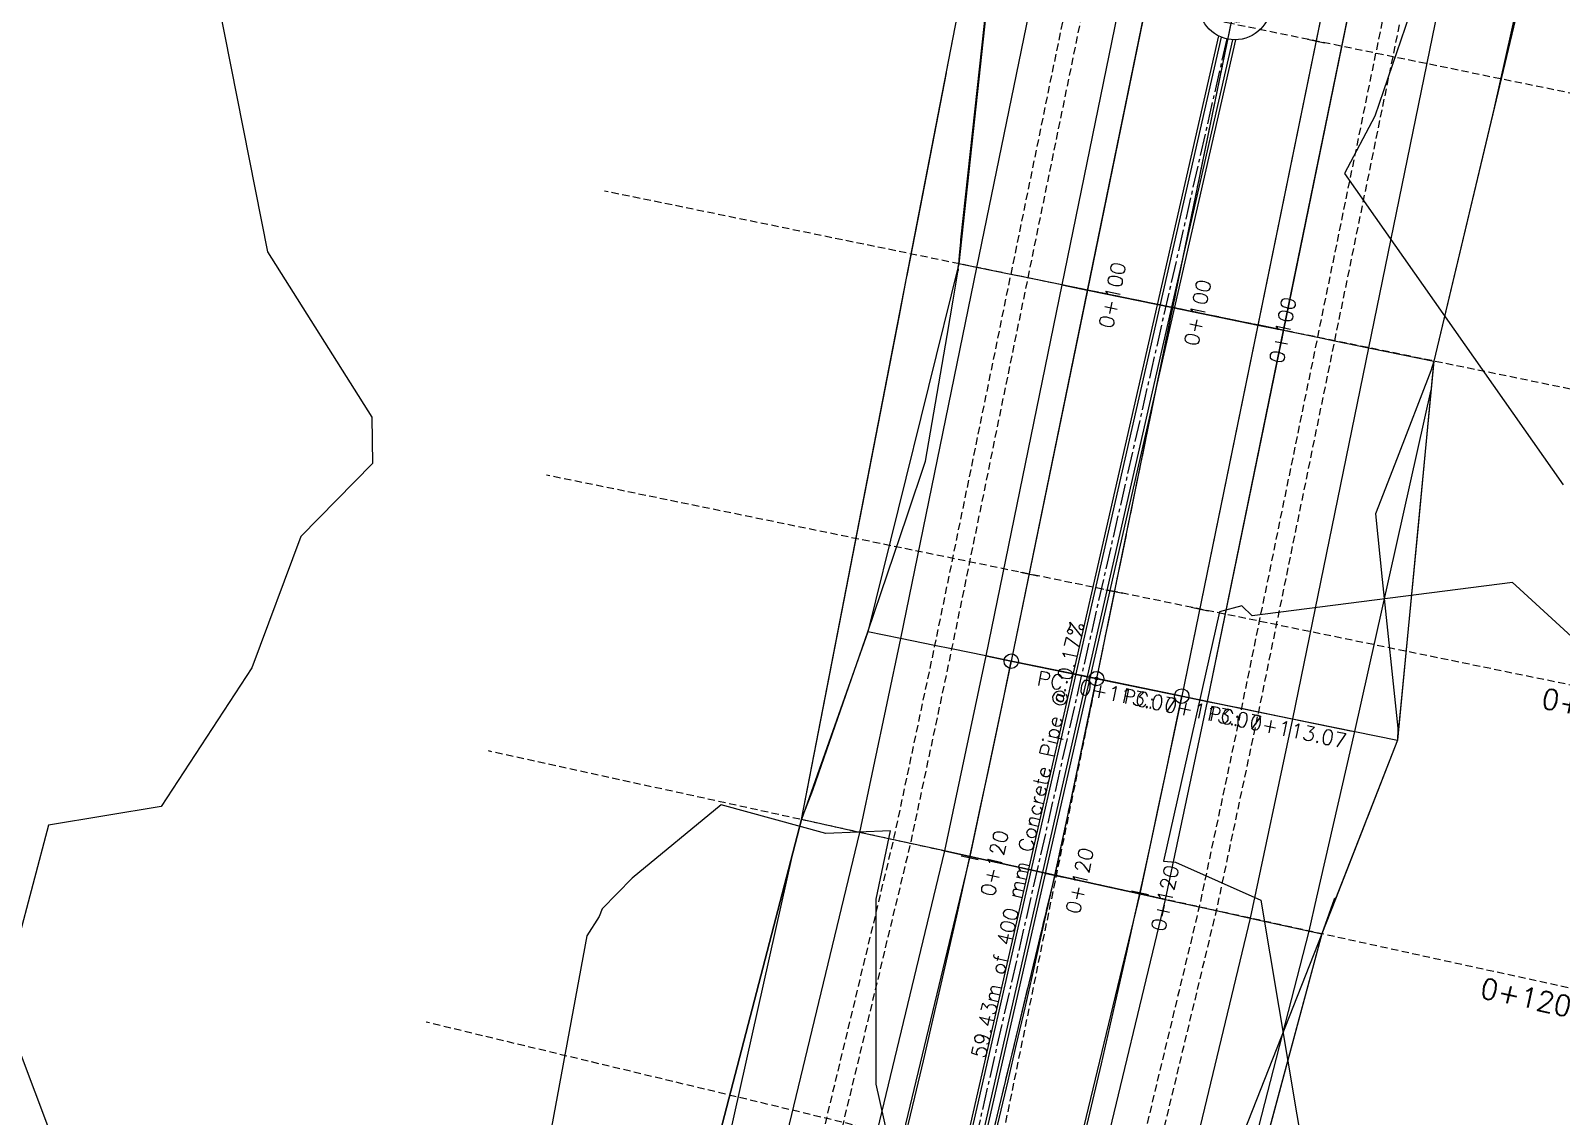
# Model space of a CAD drawing. Header units: metres. Extents: x 517023 to 519141, y 3924953 to 3927827.
# Drawn here: x 517849.5 to 517902.3, y 3925818.6 to 3925856.1 of the extents above; entities that cross this region are included whole.
import ezdxf
from ezdxf.enums import TextEntityAlignment as Align

# ---------------------------------------------------------------- set-up
doc = ezdxf.new("R2010")
doc.units = ezdxf.units.M
for name, pattern in [('CENTER', [2, 1.25, -0.25, 0.25, -0.25]), ('CENTER2', [1.125, 0.75, -0.125, 0.125, -0.125]), ('HIDDEN', [0.375, 0.25, -0.125])]:
    doc.linetypes.add(name, pattern=pattern)
for name, color, linetype in [('C-ROAD', 7, 'Continuous'), ('C-ROAD-CNTR-N', 92, 'Continuous'), ('C-ROAD-CORR', 5, 'Continuous'), ('C-ROAD-LINE-EXTN', 252, 'HIDDEN'), ('C-ROAD-LINK', 150, 'Continuous'), ('C-ROAD-SAMP', 150, 'HIDDEN'), ('C-ROAD-SAMP-TEXT', 11, 'Continuous'), ('C-ROAD-STAN', 11, 'Continuous'), ('C-ROAD-STAN-MAJR', 11, 'Continuous'), ('C-ROAD-STAN-MINR', 11, 'Continuous'), ('C-STRM-CNTR', 170, 'CENTER2'), ('C-STRM-PIPE', 170, 'Continuous'), ('C-STRM-STRC', 170, 'Continuous'), ('C-STRM-TEXT', 7, 'Continuous'), ('C-TINN-BNDY', 110, 'Continuous'), ('C-TOPO-FEAT', 94, 'Continuous'), ('C-TOPO-MAJR', 9, 'Continuous'), ('C-TOPO-MINR', 8, 'Continuous'), ('C-TOPO-MINR-N', 11, 'Continuous')]:
    doc.layers.add(name, color=color, linetype=linetype)
doc.styles.add('SHR', font='SIMPLEX', dxfattribs={"height": 0.75})
doc.styles.get("Standard").update_dxf_attribs({"font": 'simplex.shx'})

# ---------------------------------------------------------------- blocks, each defined once
blk = doc.blocks.new('AeccTickLine')
blk.add_line((0, -0.5), (0, 0.5))
blk = doc.blocks.new('AeccTickCircle')
blk.add_circle((0, 0), 1)
blk = doc.blocks.new('Storm Manhole')
at = {"color": 0, "linetype": 'ByBlock', "lineweight": -2}
blk.add_circle((0, 0), 0.0625, dxfattribs=at)
at = {"color": 0, "linetype": 'ByBlock', "lineweight": -2, "style": 'SHR'}
blk.add_text('D', height=0.07500000000000001, dxfattribs=at).set_placement((0.005137586585533427, -0.03749999999990905), align=Align.CENTER)

msp = doc.modelspace()

# ---------------------------------------------------------------- linework, layer by layer
at = {"layer": 'C-ROAD', "color": 7, "linetype": 'Continuous', "lineweight": -3, "flags": 128}
for points in [[(517906.0018011138, 3925945.076922447), (517883.2960481847, 3925834.312798516)], [(517911.8795749249, 3925943.872026176), (517889.1738219958, 3925833.107902245)]]:
    msp.add_lwpolyline(points, dxfattribs=at)
for points in [[(517860.2543452554, 3925755.604736601, 0.0413236940131943), (517883.2960481847, 3925834.312798516)], [(517865.8539496147, 3925753.449642399, 0.04132369401988728), (517889.1738219958, 3925833.107902244)]]:
    msp.add_lwpolyline(points, format="xyb", dxfattribs=at)
at = {"layer": 'C-ROAD-CNTR-N', "color": 92, "linetype": 'Continuous', "lineweight": -3, "flags": 128}
msp.add_lwpolyline([(517908.9406880193, 3925944.474474311), (517886.2349350902, 3925833.71035038)], dxfattribs=at)
msp.add_lwpolyline([(517863.0541474351, 3925754.5271895, 0.04132369401951796), (517886.2349350902, 3925833.71035038)], format="xyb", dxfattribs=at)
at = {"layer": 'C-ROAD-CORR', "color": 161, "linetype": 'Continuous', "lineweight": -3}
for p, q in [((517882.0996436132, 3925847.89720817, 1024.788428038393), (517881.4822422779, 3925848.02377047, 1025.103548025213)), ((517883.2751983755, 3925847.656228916, 1024.488428038393), (517882.0996436132, 3925847.89720817, 1024.788428038393)), ((517883.8629757565, 3925847.535739289, 1024.488428038393), (517883.2751983755, 3925847.656228916, 1024.488428038393)), ((517885.0385305188, 3925847.294760035, 1024.788428038393), (517883.8629757565, 3925847.535739289, 1024.488428038393)), ((517885.9201965905, 3925847.114025594, 1024.824428038393), (517885.0385305188, 3925847.294760035, 1024.788428038393)), ((517888.859083496, 3925846.511577459, 1024.884428038393), (517885.9201965905, 3925847.114025594, 1024.824428038393)), ((517888.859083496, 3925846.511577459, 1024.884428038393), (517891.7979704016, 3925845.909129323, 1024.824428038393)), ((517891.7979704016, 3925845.909129323, 1024.824428038393), (517892.6796364733, 3925845.728394882, 1024.788428038393)), ((517892.6796364733, 3925845.728394882, 1024.788428038393), (517893.8551912355, 3925845.487415628, 1024.488428038393)), ((517893.8551912355, 3925845.487415628, 1024.488428038393), (517894.4429686166, 3925845.366926001, 1024.488428038393)), ((517894.4429686166, 3925845.366926001, 1024.488428038393), (517895.6185233789, 3925845.125946747, 1024.788428038393)), ((517895.6185233789, 3925845.125946747, 1024.788428038393), (517897.8707307535, 3925844.664262382, 1025.937948646208)), ((517879.4754952074, 3925835.095981092, 1024.904), (517878.3500302008, 3925835.32669235, 1025.478434322965)), ((517880.6510499697, 3925834.855001838, 1024.604), (517879.4754952074, 3925835.095981092, 1024.904)), ((517881.2388273507, 3925834.734512211, 1024.604), (517880.6510499697, 3925834.855001838, 1024.604)), ((517882.414382113, 3925834.493532957, 1024.904), (517881.2388273507, 3925834.734512211, 1024.604)), ((517883.2960481847, 3925834.312798516, 1024.94), (517882.414382113, 3925834.493532957, 1024.904)), ((517886.2349350902, 3925833.71035038, 1025), (517883.2960481847, 3925834.312798516, 1024.94)), ((517886.2349350902, 3925833.71035038, 1025), (517889.1738219958, 3925833.107902245, 1024.94)), ((517889.1738219958, 3925833.107902245, 1024.94), (517890.0554880675, 3925832.927167804, 1024.904)), ((517890.0554880675, 3925832.927167804, 1024.904), (517891.2310428297, 3925832.68618855, 1024.604)), ((517891.2310428297, 3925832.68618855, 1024.604), (517891.8188202108, 3925832.565698923, 1024.604)), ((517891.8188202108, 3925832.565698923, 1024.604), (517892.9943749731, 3925832.324719668, 1024.904)), ((517892.9943749731, 3925832.324719668, 1024.904), (517896.6149879355, 3925831.582523184, 1026.751951152293)), ((517878.0561475822, 3925828.408082055, 1024.958872006061), (517876.0632045971, 3925828.845496857, 1025.979062362132)), ((517879.2282482436, 3925828.150827241, 1024.658872006061), (517878.0561475822, 3925828.408082055, 1024.958872006061)), ((517879.8142985743, 3925828.022199833, 1024.658872006061), (517879.2282482436, 3925828.150827241, 1024.658872006061)), ((517880.9863992356, 3925827.764945019, 1024.958872006061), (517879.8142985743, 3925828.022199833, 1024.658872006061)), ((517881.8654747316, 3925827.572003908, 1024.994872006061), (517880.9863992356, 3925827.764945019, 1024.958872006061)), ((517884.795726385, 3925826.928866871, 1025.054872006061), (517881.8654747316, 3925827.572003908, 1024.994872006061)), ((517884.795726385, 3925826.928866871, 1025.054872006061), (517887.7259780383, 3925826.285729834, 1024.994872006061)), ((517887.7259780383, 3925826.285729834, 1024.994872006061), (517888.6050535343, 3925826.092788723, 1024.958872006061)), ((517888.6050535343, 3925826.092788723, 1024.958872006061), (517889.7771541956, 3925825.835533908, 1024.658872006061)), ((517889.7771541956, 3925825.835533908, 1024.658872006061), (517890.3632045263, 3925825.706906501, 1024.658872006061)), ((517890.3632045263, 3925825.706906501, 1024.658872006061), (517891.5353051877, 3925825.449651686, 1024.958872006061)), ((517891.5353051877, 3925825.449651686, 1024.958872006061), (517894.0077664251, 3925824.906991334, 1026.224528439318))]:
    msp.add_line(p, q, dxfattribs=at)
at = {"layer": 'C-ROAD-CORR', "color": 6, "linetype": 'Continuous', "lineweight": -3}
for p, q in [((517882.0996436132, 3925847.89720817, 1024.788428038393), (517881.4822422779, 3925848.02377047, 1025.103548025213)), ((517883.2751983755, 3925847.656228916, 1024.488428038393), (517882.0996436132, 3925847.89720817, 1024.788428038393)), ((517883.8629757565, 3925847.535739289, 1024.488428038393), (517883.2751983755, 3925847.656228916, 1024.488428038393)), ((517885.0385305188, 3925847.294760035, 1024.788428038393), (517883.8629757565, 3925847.535739289, 1024.488428038393)), ((517885.0395101478, 3925847.294559219, 1024.588428038393), (517885.9182373325, 3925847.114427227, 1024.624428038393)), ((517885.9221558484, 3925847.113623962, 1024.624428038393), (517888.8571242381, 3925846.511979091, 1024.684428038393)), ((517891.7999296595, 3925845.908727691, 1024.624428038393), (517888.8571242381, 3925846.511979091, 1024.684428038393)), ((517892.6786568443, 3925845.728595698, 1024.588428038393), (517891.7960111437, 3925845.909530955, 1024.624428038393)), ((517892.6796364733, 3925845.728394882, 1024.788428038393), (517893.8551912355, 3925845.487415628, 1024.488428038393)), ((517893.8551912355, 3925845.487415628, 1024.488428038393), (517894.4429686166, 3925845.366926001, 1024.488428038393)), ((517894.4429686166, 3925845.366926001, 1024.488428038393), (517895.6185233789, 3925845.125946747, 1024.788428038393)), ((517895.6185233789, 3925845.125946747, 1024.788428038393), (517897.8707307535, 3925844.664262382, 1025.937948646208)), ((517879.4754952074, 3925835.095981092, 1024.904), (517878.3500302008, 3925835.32669235, 1025.478434322965)), ((517880.6510499697, 3925834.855001838, 1024.604), (517879.4754952074, 3925835.095981092, 1024.904)), ((517881.2388273507, 3925834.734512211, 1024.604), (517880.6510499697, 3925834.855001838, 1024.604)), ((517882.414382113, 3925834.493532957, 1024.904), (517881.2388273507, 3925834.734512211, 1024.604)), ((517882.415361742, 3925834.493332141, 1024.704), (517883.2940889267, 3925834.313200148, 1024.74)), ((517883.2980074426, 3925834.312396884, 1024.74), (517886.2329758323, 3925833.710752012, 1024.8)), ((517889.1757812537, 3925833.107500612, 1024.74), (517886.2329758323, 3925833.710752012, 1024.8)), ((517890.0545084385, 3925832.92736862, 1024.704), (517889.1718627379, 3925833.108303877, 1024.74)), ((517890.0554880675, 3925832.927167804, 1024.904), (517891.2310428297, 3925832.68618855, 1024.604)), ((517891.2310428297, 3925832.68618855, 1024.604), (517891.8188202108, 3925832.565698923, 1024.604)), ((517891.8188202108, 3925832.565698923, 1024.604), (517892.9943749731, 3925832.324719668, 1024.904)), ((517892.9943749731, 3925832.324719668, 1024.904), (517896.6149879355, 3925831.582523184, 1026.751951152293)), ((517878.0561475822, 3925828.408082055, 1024.958872006061), (517876.0632045971, 3925828.845496857, 1025.979062362132)), ((517879.2282482436, 3925828.150827241, 1024.658872006061), (517878.0561475822, 3925828.408082055, 1024.958872006061)), ((517879.8142985743, 3925828.022199833, 1024.658872006061), (517879.2282482436, 3925828.150827241, 1024.658872006061)), ((517880.9863992356, 3925827.764945019, 1024.958872006061), (517879.8142985743, 3925828.022199833, 1024.658872006061)), ((517880.9873759862, 3925827.764730639, 1024.758872006061), (517881.8635212305, 3925827.572432666, 1024.794872006061)), ((517881.8674282327, 3925827.571575149, 1024.794872006061), (517884.7937728839, 3925826.929295629, 1024.854872006061)), ((517887.7279315394, 3925826.285301076, 1024.794872006061), (517884.7937728839, 3925826.929295629, 1024.854872006061)), ((517888.6040767838, 3925826.093003102, 1024.758872006061), (517887.7240245372, 3925826.286158592, 1024.794872006061)), ((517888.6050535343, 3925826.092788723, 1024.958872006061), (517889.7771541956, 3925825.835533908, 1024.658872006061)), ((517889.7771541956, 3925825.835533908, 1024.658872006061), (517890.3632045263, 3925825.706906501, 1024.658872006061)), ((517890.3632045263, 3925825.706906501, 1024.658872006061), (517891.5353051877, 3925825.449651686, 1024.958872006061)), ((517891.5353051877, 3925825.449651686, 1024.958872006061), (517894.0077664251, 3925824.906991334, 1026.224528439318))]:
    msp.add_line(p, q, dxfattribs=at)
at = {"layer": 'C-ROAD-CORR', "color": 11, "linetype": 'Continuous', "lineweight": -3}
for p, q in [((517882.0996436132, 3925847.89720817, 1024.788428038393), (517881.4822422779, 3925848.02377047, 1025.103548025213)), ((517883.2751983755, 3925847.656228916, 1024.488428038393), (517882.0996436132, 3925847.89720817, 1024.788428038393)), ((517885.0385305188, 3925847.294760035, 1024.788428038393), (517883.8629757565, 3925847.535739289, 1024.488428038393)), ((517885.0385305188, 3925847.294760035, 1024.788428038393), (517885.0395101478, 3925847.294559219, 1024.588428038393)), ((517885.9182373325, 3925847.114427227, 1024.624428038393), (517885.9201965905, 3925847.114025594, 1024.824428038393)), ((517885.9201965905, 3925847.114025594, 1024.824428038393), (517885.9221558484, 3925847.113623962, 1024.624428038393)), ((517888.8571242381, 3925846.511979091, 1024.684428038393), (517888.859083496, 3925846.511577459, 1024.884428038393)), ((517891.7960111437, 3925845.909530955, 1024.624428038393), (517891.7979704016, 3925845.909129323, 1024.824428038393)), ((517891.7979704016, 3925845.909129323, 1024.824428038393), (517891.7999296595, 3925845.908727691, 1024.624428038393)), ((517892.6796364733, 3925845.728394882, 1024.788428038393), (517892.6786568443, 3925845.728595698, 1024.588428038393)), ((517892.6796364733, 3925845.728394882, 1024.788428038393), (517893.8551912355, 3925845.487415628, 1024.488428038393)), ((517894.4429686166, 3925845.366926001, 1024.488428038393), (517895.6185233789, 3925845.125946747, 1024.788428038393)), ((517895.6185233789, 3925845.125946747, 1024.788428038393), (517897.8707307535, 3925844.664262382, 1025.937948646208)), ((517879.4754952074, 3925835.095981092, 1024.904), (517878.3500302008, 3925835.32669235, 1025.478434322965)), ((517880.6510499697, 3925834.855001838, 1024.604), (517879.4754952074, 3925835.095981092, 1024.904)), ((517882.414382113, 3925834.493532957, 1024.904), (517881.2388273507, 3925834.734512211, 1024.604)), ((517882.414382113, 3925834.493532957, 1024.904), (517882.415361742, 3925834.493332141, 1024.704)), ((517883.2940889267, 3925834.313200148, 1024.74), (517883.2960481847, 3925834.312798516, 1024.94)), ((517883.2960481847, 3925834.312798516, 1024.94), (517883.2980074426, 3925834.312396884, 1024.74)), ((517886.2329758323, 3925833.710752012, 1024.8), (517886.2349350902, 3925833.71035038, 1025)), ((517889.1718627379, 3925833.108303877, 1024.74), (517889.1738219958, 3925833.107902245, 1024.94)), ((517889.1738219958, 3925833.107902245, 1024.94), (517889.1757812537, 3925833.107500612, 1024.74)), ((517890.0554880675, 3925832.927167804, 1024.904), (517890.0545084385, 3925832.92736862, 1024.704)), ((517890.0554880675, 3925832.927167804, 1024.904), (517891.2310428297, 3925832.68618855, 1024.604)), ((517891.8188202108, 3925832.565698923, 1024.604), (517892.9943749731, 3925832.324719668, 1024.904)), ((517892.9943749731, 3925832.324719668, 1024.904), (517896.6149879355, 3925831.582523184, 1026.751951152293)), ((517878.0561475822, 3925828.408082055, 1024.958872006061), (517876.0632045971, 3925828.845496857, 1025.979062362132)), ((517879.2282482436, 3925828.150827241, 1024.658872006061), (517878.0561475822, 3925828.408082055, 1024.958872006061)), ((517880.9863992356, 3925827.764945019, 1024.958872006061), (517879.8142985743, 3925828.022199833, 1024.658872006061)), ((517880.9863992356, 3925827.764945019, 1024.958872006061), (517880.9873759862, 3925827.764730639, 1024.758872006061)), ((517881.8635212305, 3925827.572432666, 1024.794872006061), (517881.8654747316, 3925827.572003908, 1024.994872006061)), ((517881.8654747316, 3925827.572003908, 1024.994872006061), (517881.8674282327, 3925827.571575149, 1024.794872006061)), ((517884.7937728839, 3925826.929295629, 1024.854872006061), (517884.795726385, 3925826.928866871, 1025.054872006061)), ((517887.7240245372, 3925826.286158592, 1024.794872006061), (517887.7259780383, 3925826.285729834, 1024.994872006061)), ((517887.7259780383, 3925826.285729834, 1024.994872006061), (517887.7279315394, 3925826.285301076, 1024.794872006061)), ((517888.6050535343, 3925826.092788723, 1024.958872006061), (517888.6040767838, 3925826.093003102, 1024.758872006061)), ((517888.6050535343, 3925826.092788723, 1024.958872006061), (517889.7771541956, 3925825.835533908, 1024.658872006061)), ((517890.3632045263, 3925825.706906501, 1024.658872006061), (517891.5353051877, 3925825.449651686, 1024.958872006061)), ((517891.5353051877, 3925825.449651686, 1024.958872006061), (517894.0077664251, 3925824.906991334, 1026.224528439318))]:
    msp.add_line(p, q, dxfattribs=at)
at = {"layer": 'C-ROAD-CORR', "color": 20, "linetype": 'Continuous', "lineweight": -3}
for p, q in [((517882.0996436132, 3925847.89720817, 1024.788428038393), (517881.4822422779, 3925848.02377047, 1025.103548025213)), ((517895.6185233789, 3925845.125946747, 1024.788428038393), (517897.8707307535, 3925844.664262382, 1025.937948646208)), ((517879.4754952074, 3925835.095981092, 1024.904), (517878.3500302008, 3925835.32669235, 1025.478434322965)), ((517892.9943749731, 3925832.324719668, 1024.904), (517896.6149879355, 3925831.582523184, 1026.751951152293)), ((517878.0561475822, 3925828.408082055, 1024.958872006061), (517876.0632045971, 3925828.845496857, 1025.979062362132)), ((517891.5353051877, 3925825.449651686, 1024.958872006061), (517894.0077664251, 3925824.906991334, 1026.224528439318))]:
    msp.add_line(p, q, dxfattribs=at)
at = {"layer": 'C-ROAD-CORR', "color": 149, "linetype": 'Continuous', "lineweight": -3}
for p, q in [((517885.9201965905, 3925847.114025594, 1024.824428038393), (517885.0385305188, 3925847.294760035, 1024.788428038393)), ((517888.859083496, 3925846.511577459, 1024.884428038393), (517885.9201965905, 3925847.114025594, 1024.824428038393)), ((517888.859083496, 3925846.511577459, 1024.884428038393), (517891.7979704016, 3925845.909129323, 1024.824428038393)), ((517891.7979704016, 3925845.909129323, 1024.824428038393), (517892.6796364733, 3925845.728394882, 1024.788428038393)), ((517883.2960481847, 3925834.312798516, 1024.94), (517882.414382113, 3925834.493532957, 1024.904)), ((517886.2349350902, 3925833.71035038, 1025), (517883.2960481847, 3925834.312798516, 1024.94)), ((517886.2349350902, 3925833.71035038, 1025), (517889.1738219958, 3925833.107902245, 1024.94)), ((517889.1738219958, 3925833.107902245, 1024.94), (517890.0554880675, 3925832.927167804, 1024.904)), ((517881.8654747316, 3925827.572003908, 1024.994872006061), (517880.9863992356, 3925827.764945019, 1024.958872006061)), ((517884.795726385, 3925826.928866871, 1025.054872006061), (517881.8654747316, 3925827.572003908, 1024.994872006061)), ((517884.795726385, 3925826.928866871, 1025.054872006061), (517887.7259780383, 3925826.285729834, 1024.994872006061)), ((517887.7259780383, 3925826.285729834, 1024.994872006061), (517888.6050535343, 3925826.092788723, 1024.958872006061))]:
    msp.add_line(p, q, dxfattribs=at)
at = {"layer": 'C-ROAD-CORR', "color": 41, "linetype": 'Continuous', "lineweight": -3}
for p, q in [((517885.0395101478, 3925847.294559219, 1024.588428038393), (517885.9182373325, 3925847.114427227, 1024.624428038393)), ((517885.9221558484, 3925847.113623962, 1024.624428038393), (517888.8571242381, 3925846.511979091, 1024.684428038393)), ((517891.7999296595, 3925845.908727691, 1024.624428038393), (517888.8571242381, 3925846.511979091, 1024.684428038393)), ((517892.6786568443, 3925845.728595698, 1024.588428038393), (517891.7960111437, 3925845.909530955, 1024.624428038393)), ((517882.415361742, 3925834.493332141, 1024.704), (517883.2940889267, 3925834.313200148, 1024.74)), ((517883.2980074426, 3925834.312396884, 1024.74), (517886.2329758323, 3925833.710752012, 1024.8)), ((517889.1757812537, 3925833.107500612, 1024.74), (517886.2329758323, 3925833.710752012, 1024.8)), ((517890.0545084385, 3925832.92736862, 1024.704), (517889.1718627379, 3925833.108303877, 1024.74)), ((517880.9873759862, 3925827.764730639, 1024.758872006061), (517881.8635212305, 3925827.572432666, 1024.794872006061)), ((517881.8674282327, 3925827.571575149, 1024.794872006061), (517884.7937728839, 3925826.929295629, 1024.854872006061)), ((517887.7279315394, 3925826.285301076, 1024.794872006061), (517884.7937728839, 3925826.929295629, 1024.854872006061)), ((517888.6040767838, 3925826.093003102, 1024.758872006061), (517887.7240245372, 3925826.286158592, 1024.794872006061))]:
    msp.add_line(p, q, dxfattribs=at)
at = {"layer": 'C-ROAD-CORR', "color": 11, "linetype": 'Continuous', "lineweight": -3, "flags": 128}
for points in [[(517899.6951866812, 3925946.369727591), (517896.8692017884, 3925926.533138929), (517893.5132287255, 3925906.805193571), (517887.7067843581, 3925887.579575087), (517883.6516798079, 3925867.994946051), (517881.4822422779, 3925848.02377047), (517878.3500302008, 3925835.32669235), (517876.0632045971, 3925828.845496857), (517871.1147999287, 3925809.842036325), (517869.09359869, 3925795.743802581), (517867.8205698592, 3925790.331855004), (517863.1934508896, 3925771.071976298), (517856.3782787836, 3925757.096500634), (517854.5646813402, 3925753.152537894), (517847.2669175552, 3925734.531109506)], [(517918.7232961726, 3925942.469118463), (517911.735278001, 3925923.485713088), (517907.9164417077, 3925903.852650963), (517906.1442012265, 3925883.800053187), (517902.5058972517, 3925864.129983392), (517897.8707307535, 3925844.664262382), (517896.6149879355, 3925831.582523184), (517894.0077664251, 3925824.906991334), (517888.7087562857, 3925805.23588829), (517885.2474610457, 3925791.014776246), (517882.3916154482, 3925785.887393019), (517875.190102764, 3925766.881479289), (517867.7104903703, 3925752.735124022), (517865.4262458988, 3925748.972297059), (517861.7867464196, 3925728.942929165)]]:
    msp.add_lwpolyline(points, dxfattribs=at)
at = {"layer": 'C-ROAD-CORR', "color": 1, "linetype": 'Continuous', "lineweight": -3, "flags": 128}
for points in [[(517899.6951866812, 3925946.369727591), (517896.8692017884, 3925926.533138929), (517893.5132287255, 3925906.805193571), (517887.7067843581, 3925887.579575087), (517883.6516798079, 3925867.994946051), (517881.4822422779, 3925848.02377047), (517878.3500302008, 3925835.32669235), (517876.0632045971, 3925828.845496857), (517871.1147999287, 3925809.842036325), (517869.09359869, 3925795.743802581), (517867.8205698592, 3925790.331855004)], [(517902.1812481365, 3925945.860105023), (517898.1649272318, 3925926.267525653), (517894.1486063272, 3925906.674946282), (517890.1322854225, 3925887.082366912), (517886.1159645179, 3925867.489787541), (517882.0996436132, 3925847.89720817), (517879.4754952074, 3925835.095981092), (517878.0561475822, 3925828.408082055), (517873.4436062452, 3925809.232348179), (517869.6585413995, 3925795.578416193), (517868.0679296189, 3925790.256405302)], [(517915.7001279021, 3925943.088843599), (517911.6838069975, 3925923.496264229), (517907.6674860928, 3925903.903684858), (517903.6511651882, 3925884.311105488), (517899.6348442835, 3925864.718526118), (517895.6185233789, 3925845.125946747), (517892.9943749731, 3925832.324719668), (517891.5353051877, 3925825.449651686), (517886.7936763014, 3925805.737261701), (517882.9026818373, 3925791.701207911), (517881.2675548619, 3925786.230254107), (517874.9657814845, 3925766.959835955)], [(517918.7232961726, 3925942.469118463), (517911.735278001, 3925923.485713088), (517907.9164417077, 3925903.852650963), (517906.1442012265, 3925883.800053187), (517902.5058972517, 3925864.129983392), (517897.8707307535, 3925844.664262382), (517896.6149879355, 3925831.582523184), (517894.0077664251, 3925824.906991334), (517888.7087562857, 3925805.23588829), (517885.2474610457, 3925791.014776246), (517882.3916154482, 3925785.887393019), (517875.190102764, 3925766.881479289)]]:
    msp.add_lwpolyline(points, dxfattribs=at)
at = {"layer": 'C-ROAD-CORR', "color": 92, "linetype": 'HIDDEN', "lineweight": -3, "flags": 128}
for points in [[(517903.3568028988, 3925945.619125769), (517899.3404819941, 3925926.026546399), (517895.3241610894, 3925906.433967028), (517891.3078401848, 3925886.841387657), (517887.2915192801, 3925867.248808287), (517883.2751983755, 3925847.656228916), (517880.6510499697, 3925834.855001838), (517879.2282482436, 3925828.150827241), (517874.6044819022, 3925808.928427616), (517870.8102057854, 3925795.241267647), (517869.2157231183, 3925789.906305198)], [(517903.9445802798, 3925945.498636142), (517899.9282593752, 3925925.906056772), (517895.9119384705, 3925906.313477401), (517891.8956175658, 3925886.72089803), (517887.8792966612, 3925867.12831866), (517883.8629757565, 3925847.535739289), (517881.2388273507, 3925834.734512211), (517879.8142985743, 3925828.022199833), (517875.1849197308, 3925808.776467334), (517871.3860379783, 3925795.072693374), (517869.789619868, 3925789.731255146)], [(517913.9367957588, 3925943.450312481), (517909.9204748542, 3925923.85773311), (517905.9041539495, 3925904.26515374), (517901.8878330449, 3925884.672574369), (517897.8715121402, 3925865.079994999), (517893.8551912355, 3925845.487415628), (517891.2310428297, 3925832.68618855), (517889.7771541956, 3925825.835533908), (517885.0523628158, 3925806.193142546), (517881.1751852585, 3925792.20693073), (517879.5458646129, 3925786.755404263), (517873.266468809, 3925767.553415294)], [(517914.5245731399, 3925943.329822854), (517910.5082522352, 3925923.737243483), (517906.4919313306, 3925904.144664112), (517902.4756104259, 3925884.552084742), (517898.4592895213, 3925864.959505372), (517894.4429686166, 3925845.366926001), (517891.8188202108, 3925832.565698923), (517890.3632045263, 3925825.706906501), (517885.6328006444, 3925806.041182264), (517881.7510174515, 3925792.038356457), (517880.1197613626, 3925786.580354211), (517873.8329063675, 3925767.355555514)]]:
    msp.add_lwpolyline(points, dxfattribs=at)
at = {"layer": 'C-ROAD-CORR', "color": 5, "linetype": 'Continuous', "lineweight": -3, "flags": 128}
for points in [[(517905.1201350421, 3925945.257656888), (517901.1038141374, 3925925.665077517), (517897.0874932327, 3925906.072498146), (517893.0711723281, 3925886.479918776), (517889.0548514234, 3925866.887339406), (517885.0385305188, 3925847.294760035), (517882.414382113, 3925834.493532957), (517880.9863992356, 3925827.764945019), (517876.3457953878, 3925808.472546771), (517872.5377023643, 3925794.735544827), (517870.9374133674, 3925789.381155042), (517864.7699054318, 3925770.521311986), (517859.4144046016, 3925755.928000731), (517857.8583604812, 3925751.884914618), (517850.6747131413, 3925733.219566754)], [(517906.0018011138, 3925945.076922447), (517901.9854802091, 3925925.484343077), (517897.9691593045, 3925905.891763706), (517893.9528383998, 3925886.299184335), (517889.9365174951, 3925866.706604965), (517885.9201965905, 3925847.114025594), (517883.2960481847, 3925834.312798516), (517881.8654747316, 3925827.572003908), (517877.2164521306, 3925808.244606348), (517873.4014506537, 3925794.482683417), (517871.7982584919, 3925789.118579964), (517865.6195617695, 3925770.224522317), (517860.2543452555, 3925755.604736601), (517858.698301135, 3925751.561650488), (517851.5146537952, 3925732.896302624)], [(517911.8795749249, 3925943.872026176), (517907.8632540202, 3925924.279446805), (517903.8469331156, 3925904.686867435), (517899.8306122109, 3925885.094288064), (517895.8142913062, 3925865.501708694), (517891.7979704016, 3925845.909129323), (517889.1738219958, 3925833.107902245), (517887.7259780383, 3925826.285729834), (517883.0208304159, 3925806.725003532), (517879.1597725832, 3925792.796940686), (517877.5372259889, 3925787.368079444), (517871.2839373543, 3925768.245924522), (517865.8539496147, 3925753.449642399), (517864.2979054944, 3925749.406556286), (517857.1142581546, 3925730.741208422)], [(517912.7612409966, 3925943.691291735), (517908.7449200919, 3925924.098712365), (517904.7285991873, 3925904.506132994), (517900.7122782826, 3925884.913553623), (517896.695957378, 3925865.320974253), (517892.6796364733, 3925845.728394882), (517890.0554880675, 3925832.927167804), (517888.6050535343, 3925826.092788723), (517883.8914871588, 3925806.497063109), (517880.0235208726, 3925792.544079276), (517878.3980711134, 3925787.105504367), (517872.1335936921, 3925767.949134853), (517866.6938902687, 3925753.126378269), (517865.1378461483, 3925749.083292156), (517857.9541988085, 3925730.417944292)]]:
    msp.add_lwpolyline(points, dxfattribs=at)
at = {"layer": 'C-ROAD-CORR', "color": 150, "linetype": 'CENTER', "lineweight": -3, "flags": 128}
msp.add_lwpolyline([(517908.9406880193, 3925944.474474311), (517904.9243671147, 3925924.881894941), (517900.90804621, 3925905.28931557), (517896.8917253054, 3925885.6967362), (517892.8754044007, 3925866.104156829), (517888.859083496, 3925846.511577459), (517886.2349350902, 3925833.71035038), (517884.795726385, 3925826.928866871), (517880.1186412733, 3925807.48480494), (517876.2806116184, 3925793.639812052), (517874.6677422404, 3925788.243329704), (517868.4517495619, 3925769.235223419), (517863.0541474351, 3925754.5271895), (517861.4981033147, 3925750.484103387), (517854.3144559749, 3925731.818755523), (517848.7675717027, 3925717.406226677), (517847.1827689879, 3925713.133892843), (517841.474649822, 3925693.975696885), (517841.065508789, 3925692.238814992), (517837.8435805481, 3925674.317761268), (517836.9720112087, 3925666.239513818), (517835.9549792806, 3925654.408916035), (517834.2419726897, 3925634.482410862), (517832.5289660988, 3925614.555905689), (517830.8159595079, 3925594.629400515), (517829.1029529171, 3925574.702895342), (517827.3899463262, 3925554.776390169), (517825.6769397353, 3925534.849884995), (517823.9639331445, 3925514.923379822), (517822.2509265536, 3925494.996874649), (517820.5379199627, 3925475.070369476), (517818.8249133718, 3925455.143864302), (517817.111906781, 3925435.217359129), (517815.3989001901, 3925415.290853956), (517814.1575127142, 3925400.850446025)], dxfattribs=at)
at = {"layer": 'C-ROAD-LINE-EXTN', "color": 252, "linetype": 'HIDDEN', "lineweight": -3}
msp.add_line((517886.2349350902, 3925833.71035038), (517877.9222791958, 3925793.159215583), dxfattribs=at)
at = {"layer": 'C-ROAD-LINK', "color": 83, "linetype": 'Continuous', "lineweight": -3}
for p, q in [((517883.8629757565, 3925847.535739289, 1024.488428038393), (517883.2751983755, 3925847.656228916, 1024.488428038393)), ((517893.8551912355, 3925845.487415628, 1024.488428038393), (517894.4429686166, 3925845.366926001, 1024.488428038393)), ((517881.2388273507, 3925834.734512211, 1024.604), (517880.6510499697, 3925834.855001838, 1024.604)), ((517891.2310428297, 3925832.68618855, 1024.604), (517891.8188202108, 3925832.565698923, 1024.604)), ((517879.8142985743, 3925828.022199833, 1024.658872006061), (517879.2282482436, 3925828.150827241, 1024.658872006061)), ((517889.7771541956, 3925825.835533908, 1024.658872006061), (517890.3632045263, 3925825.706906501, 1024.658872006061))]:
    msp.add_line(p, q, dxfattribs=at)
at = {"layer": 'C-ROAD-SAMP', "color": 150, "linetype": 'HIDDEN', "lineweight": -3}
for points in [[(517910.4598233188, 3925852.291546239), (517890.8672439483, 3925856.307867144), (517871.2746645777, 3925860.324188048)], [(517908.4516628666, 3925842.495256554), (517888.859083496, 3925846.511577459), (517869.2665041255, 3925850.527898363)]]:
    msp.add_lwpolyline(points, dxfattribs=at)
at = {"layer": 'C-ROAD-STAN', "color": 11, "linetype": 'Continuous', "lineweight": -3}
for p, q in [((517883.2960481847, 3925834.312798516), (517889.1738219958, 3925833.107902245)), ((517886.2349350902, 3925833.71035038), (517892.1127089014, 3925832.505454109)), ((517889.1738219958, 3925833.107902245), (517895.051595807, 3925831.903005973))]:
    msp.add_line(p, q, dxfattribs=at)
msp.add_circle((517886.2349350902, 3925833.71035038), 0.05, dxfattribs=at)
at = {"layer": 'C-STRM-CNTR', "color": 6, "linetype": 'CENTER2', "lineweight": -3}
msp.add_lwpolyline([(517890.7302966167, 3925855.778215192), (517878.060372101, 3925800.275117578)], dxfattribs=at)
at = {"layer": 'C-STRM-PIPE', "color": 150, "linetype": 'Continuous', "lineweight": -3}
for p, q in [((517890.445950787, 3925855.880597682), (517877.7597650812, 3925800.306264725)), ((517891.0309036364, 3925855.747068045), (517878.3447179305, 3925800.172735088))]:
    msp.add_line(p, q, dxfattribs=at)
at = {"layer": 'C-STRM-PIPE', "color": 140, "linetype": 'Continuous', "lineweight": -3}
for p, q in [((517890.5388962093, 3925855.838424944), (517877.861803942, 3925800.303927584)), ((517890.9288647757, 3925855.749405186), (517878.2517725082, 3925800.214907825))]:
    msp.add_line(p, q, dxfattribs=at)
at = {"layer": 'C-TINN-BNDY', "color": 110, "linetype": 'Continuous', "lineweight": -3}
for points in [[(517847.2669175552, 3925734.531109506, 1025.063628263933), (517854.5646813402, 3925753.152537894, 1025.676408718654), (517871.1147999287, 3925809.842036325, 1026.320820316568), (517876.0632045971, 3925828.845496857, 1025.979062362132), (517883.6516798079, 3925867.994946051, 1025.869306742091)], [(517872.6946275667, 3925815.909080995, -0.08045797279623912), (517873.641938348, 3925819.547058131, -0.1925769050440067), (517874.4018448401, 3925822.465342709, -0.2104016591904383), (517875.4831585636, 3925826.617934109, -0.1587638062092083), (517876.0632045971, 3925828.845496857, 4.092726157978177e-11), (517876.3379572921, 3925830.262964316, 0.1203758483770798), (517878.4720754084, 3925841.273021863, 0.9147131574991363), (517879.4347771557, 3925846.239664318, 0.8603669890633228), (517879.6844739822, 3925847.527866881, 0.8940465654986838), (517879.7010887438, 3925847.613583543, 0.883097641151835), (517880.1596243347, 3925849.979199207, 0.8483948921432329), (517881.0568182967, 3925854.607882632, 0.5420053721834392), (517881.0641811936, 3925854.645868308, 0.5479119308215559), (517883.6516798079, 3925867.994946051, 4.547473508864641e-12)], [(517902.5058972517, 3925864.129983392, 1026.076920170883), (517897.8707307535, 3925844.664262382, 1025.937948646208), (517896.6149879355, 3925831.582523184, 1026.751951152293), (517894.0077664251, 3925824.906991334, 1026.224528439318), (517888.7087562857, 3925805.23588829, 1026.106985356878), (517885.2474610457, 3925791.014776246, 1026.452490084541), (517875.190102764, 3925766.881479289, 1025.552584136758), (517861.7867464196, 3925728.942929165, 1025.291190068804)]]:
    msp.add_polyline3d(points, dxfattribs=at)
at = {"layer": 'C-TOPO-FEAT', "color": 94, "linetype": 'Continuous', "lineweight": -3, "flags": 128}
for points in [[(517905.1211146711, 3925945.257456072), (517901.1047937664, 3925925.664876701), (517897.0884728617, 3925906.07229733), (517893.0721519571, 3925886.47971796), (517889.0558310524, 3925866.88713859), (517885.0395101478, 3925847.294559219), (517882.415361742, 3925834.493332141), (517880.9873759862, 3925827.764730639), (517876.3467627842, 3925808.472293504), (517872.5386620846, 3925794.73526387), (517870.938369862, 3925789.380863292), (517864.7708494944, 3925770.52098222), (517859.415337869, 3925755.927641549), (517857.8592937486, 3925751.884555436), (517850.6756464088, 3925733.219207572)], [(517906.0018011138, 3925945.076922447), (517901.9854802091, 3925925.484343077), (517897.9691593045, 3925905.891763706), (517893.9528383998, 3925886.299184335), (517889.9365174951, 3925866.706604965), (517885.9201965905, 3925847.114025594), (517883.2960481847, 3925834.312798516), (517881.8654747316, 3925827.572003908), (517877.2164521306, 3925808.244606348), (517873.4014506537, 3925794.482683417), (517871.7982584919, 3925789.118579964), (517865.6195617695, 3925770.224522317), (517860.2543452555, 3925755.604736601), (517858.698301135, 3925751.561650488), (517851.5146537952, 3925732.896302624)], [(517908.9406880193, 3925944.474474311), (517904.9243671147, 3925924.881894941), (517900.90804621, 3925905.28931557), (517896.8917253054, 3925885.6967362), (517892.8754044007, 3925866.104156829), (517888.859083496, 3925846.511577459), (517886.2349350902, 3925833.71035038), (517884.795726385, 3925826.928866871), (517880.1186412733, 3925807.48480494), (517876.2806116184, 3925793.639812052), (517874.6677422404, 3925788.243329704), (517868.4517495619, 3925769.235223419), (517863.0541474351, 3925754.5271895), (517861.4981033147, 3925750.484103387), (517854.3144559749, 3925731.818755523)], [(517911.8795749249, 3925943.872026176), (517907.8632540202, 3925924.279446805), (517903.8469331156, 3925904.686867435), (517899.8306122109, 3925885.094288064), (517895.8142913062, 3925865.501708694), (517891.7979704016, 3925845.909129323), (517889.1738219958, 3925833.107902245), (517887.7259780383, 3925826.285729834), (517883.0208304159, 3925806.725003532), (517879.1597725832, 3925792.796940686), (517877.5372259889, 3925787.368079444), (517871.2839373543, 3925768.245924522), (517865.8539496147, 3925753.449642399), (517864.2979054944, 3925749.406556286), (517857.1142581546, 3925730.741208422)], [(517912.7602613676, 3925943.691492551), (517908.7439404629, 3925924.098913181), (517904.7276195583, 3925904.50633381), (517900.7112986536, 3925884.913754439), (517896.694977749, 3925865.321175069), (517892.6786568443, 3925845.728595698), (517890.0545084385, 3925832.92736862), (517888.6040767838, 3925826.093003102), (517883.8905197624, 3925806.497316376), (517880.0225611523, 3925792.544360233), (517878.3971146189, 3925787.105796117), (517872.1326496295, 3925767.949464619), (517866.6929570013, 3925753.126737451), (517865.1369128809, 3925749.083651338), (517857.9532655411, 3925730.418303474)]]:
    msp.add_lwpolyline(points, dxfattribs=at)
at = {"layer": 'C-TOPO-MAJR', "color": 9, "linetype": 'Continuous', "lineweight": -3}
for points in [[(517876.0632045972, 3925828.845496857), (517876.4546629051, 3925829.867426076), (517876.4637223014, 3925829.893520046), (517878.350030201, 3925835.326692351), (517879.704270976, 3925839.331359978), (517880.3417843112, 3925841.216570542), (517881.0789711774, 3925845.544293776), (517881.2862266448, 3925846.76100604), (517881.4521419203, 3925847.73502691), (517881.4560435541, 3925847.75793181), (517881.4691350574, 3925847.812077613), (517881.4635760261, 3925847.903519455), (517881.4632772247, 3925847.908434511), (517881.4822422779, 3925848.02377047), (517881.4987736263, 3925848.124305854), (517881.5014186478, 3925848.157998125), (517881.5133950069, 3925848.310552925), (517881.5495798978, 3925848.774175887), (517881.5552640646, 3925848.84700491), (517881.5568319736, 3925848.843966568), (517881.5569931823, 3925848.843654173), (517883.6516798066, 3925867.994946039)], [(517897.8707307535, 3925844.664262382), (517897.7673965198, 3925844.332663595), (517896.6011673664, 3925841.318351537), (517895.8570510134, 3925839.3950598), (517896.0930806092, 3925837.134150079), (517896.6290898644, 3925831.999757798), (517896.629442739, 3925831.996377639), (517896.6325777107, 3925831.966347982), (517896.6149879355, 3925831.582523184)], [(517894.5004096997, 3925826.168355532), (517894.4612680033, 3925826.129064127), (517894.4299015704, 3925826.097577724), (517894.0077664241, 3925824.906991331), (517890.0533952035, 3925814.851930283), (517889.7800071093, 3925814.15714578), (517889.6504197686, 3925813.285411202), (517888.8390593943, 3925807.827386597), (517888.8235900421, 3925807.519728549), (517888.7087562857, 3925805.23588829)]]:
    msp.add_lwpolyline(points, dxfattribs=at)
at = {"layer": 'C-TOPO-MINR', "color": 8, "linetype": 'Continuous', "lineweight": -3}
for points, elevation in [([(517900.1728225352, 3925865.791053521), (517895.8399248826, 3925853.113539906), (517894.7869826923, 3925851.135490384), (517902.3346388889, 3925840.393692811)], 1026), ([(517854.4672558418, 3925864.482041342), (517857.642723229, 3925848.432598023), (517861.2345274418, 3925842.724367442), (517861.2662906977, 3925841.134674419), (517858.7931493014, 3925838.608295809), (517857.0981828275, 3925834.084680607), (517853.9751839303, 3925829.295799613), (517850.0820886076, 3925828.651636076), (517848.4705032585, 3925822.517362056), (517853.1023333333, 3925810.192333333), (517853.9931651377, 3925804.716458715), (517853.9507703549, 3925803.981574113), (517853.9347827716, 3925803.815031211), (517854.3510500835, 3925803.59441291), (517854.6176943867, 3925800.147976438), (517852.8191045752, 3925787.970130719), (517852.3542265194, 3925782.812995703), (517852.6700909091, 3925781.916636364), (517854.8735501859, 3925774.283550186), (517850.1297331081, 3925767.981733108), (517844.9546574871, 3925766.170726334)], 1024), ([(517904.84875, 3925833.121011628), (517900.6970283019, 3925836.923698113), (517900.5837548441, 3925837.026106992), (517891.6082392947, 3925835.871352645), (517891.2468244061, 3925836.217235212), (517890.4828571429, 3925836.012), (517888.5403917137, 3925827.41619774), (517888.9598170192, 3925827.378885883), (517891.9036068275, 3925826.07199588), (517894.7127629179, 3925809.334950355)], 1026), ([(517880.2863636364, 3925812.342839572), (517878.6363786982, 3925819.724325444), (517878.6384892222, 3925826.106685098), (517879.1275357143, 3925828.456543956), (517876.8983868489, 3925828.363558497), (517873.2933206751, 3925829.358518987), (517870.2216908769, 3925826.831154119), (517869.187560479, 3925825.774762874), (517869.0848593634, 3925825.500668764), (517868.6496974236, 3925824.833381067), (517867.2974581005, 3925817.494547486)], 1026)]:
    msp.add_lwpolyline(points, dxfattribs=dict(at, elevation=elevation))
at = {"layer": 'C-TOPO-MINR-N', "color": 11, "linetype": 'Continuous', "lineweight": -3, "elevation": 1026}
for points in [[(517903.2626318981, 3925868.221181768), (517902.3551907963, 3925864.160877001), (517899.9403515405, 3925853.355786376)], [(517880.1904271297, 3925778.880088608), (517883.0550670198, 3925787.078553515), (517884.3789331868, 3925791.26903687), (517887.9997369943, 3925803.583076295), (517888.5017617916, 3925805.29008004), (517888.9721443412, 3925807.119479914), (517893.5691498714, 3925825.003259704), (517893.8354602525, 3925826.168222003), (517895.1417216721, 3925831.884530897), (517897.7750055668, 3925843.667042323)], [(517862.875323324, 3925781.619169307), (517863.6860892835, 3925783.252903204), (517869.9610763214, 3925803.00907193), (517870.2997627214, 3925804.157008611), (517871.735520755, 3925809.67952984), (517875.7600429482, 3925827.681258923)]]:
    msp.add_lwpolyline(points, dxfattribs=at)

# ---------------------------------------------------------------- block references
at = {"layer": 'C-ROAD-STAN', "color": 11, "linetype": 'Continuous', "lineweight": -3, "xscale": 0.2500000000000001, "yscale": 0.2500000000000001, "zscale": 0.2500000000000001}
for p, rotation in [((517883.2960481847, 3925834.312798516), 258.415316814967), ((517886.2349350902, 3925833.71035038), 258.4153168152565), ((517889.1738219958, 3925833.107902245), 258.4153168154892)]:
    msp.add_blockref('AeccTickCircle', p, dxfattribs=dict(at, rotation=rotation))
at = {"layer": 'C-ROAD-STAN-MAJR', "color": 11, "linetype": 'Continuous', "lineweight": -3}
for p, xscale, yscale, zscale, rotation in [((517885.9201965905, 3925847.114025594), 0.5999999999999999, 0.5999999999999999, 0.5999999999999999, 258.4153168151972), ((517888.859083496, 3925846.511577459), 0.5999999999999999, 0.5999999999999999, 0.5999999999999999, 258.4153168151972), ((517891.7979704016, 3925845.909129323), 0.5999999999999999, 0.5999999999999999, 0.5999999999999999, 258.4153168151972), ((517881.8565558387, 3925827.531375896), 0.6000000000000001, 0.6000000000000001, 0.6000000000000001, 257.6161068614762), ((517884.795726385, 3925826.928866871), 0.6, 0.6, 0.6, 257.6209021214644), ((517887.7348935512, 3925826.326358587), 0.6, 0.6, 0.6, 257.6256401814905)]:
    msp.add_blockref('AeccTickLine', p, dxfattribs=dict(at, xscale=xscale, yscale=yscale, zscale=zscale, rotation=rotation))
at = {"layer": 'C-ROAD-STAN-MINR', "color": 11, "linetype": 'Continuous', "lineweight": -3, "xscale": 0.5999999999999999, "yscale": 0.5999999999999999, "zscale": 0.5999999999999999, "rotation": 258.4153168151972}
for p in [(517893.8061308539, 3925855.705419008), (517883.9120361381, 3925837.317735909), (517886.8509230437, 3925836.715287773), (517889.7898099492, 3925836.112839638)]:
    msp.add_blockref('AeccTickLine', p, dxfattribs=at)
at = {"layer": 'C-STRM-STRC', "color": 6, "linetype": 'Continuous', "lineweight": -3, "xscale": 20.00000000000001, "yscale": 20.00000000000001, "zscale": 20.00000000000001, "rotation": 258.4153168151564}
msp.add_blockref('Storm Manhole', (517891.0084833594, 3925856.996866961, 1024.589764810529), dxfattribs=at)

# ---------------------------------------------------------------- texts
at = {"layer": 'C-ROAD-STAN', "color": 11, "linetype": 'Continuous', "lineweight": -3, "char_height": 0.508, "attachment_point": 3, "rotation": 348.41531681680107}
for insert in [(517889.0239054791, 3925833.008993004), (517891.9627923847, 3925832.406544868), (517894.9016792902, 3925831.804096732)]:
    msp.add_mtext('PC: 0+113.07', dxfattribs=dict(at, insert=insert))
at = {"layer": 'C-ROAD-STAN-MAJR', "color": 11, "linetype": 'Continuous', "lineweight": -3, "char_height": 0.508, "attachment_point": 2}
for s, insert, rotation in [('0+100', (517886.5344239537, 3925846.988113934), 78.41531681519723), ('0+100', (517889.4733108593, 3925846.385665798), 78.41531681519723), ('0+100', (517892.4121977648, 3925845.783217662), 78.41531681519723), ('0+120', (517882.4689671824, 3925827.396909), 77.61610686147621), ('0+120', (517885.4081489805, 3925826.79445123), 77.62090212146445), ('0+120', (517888.3473272602, 3925826.191993591), 77.62564018149048)]:
    msp.add_mtext(s, dxfattribs=dict(at, insert=insert, rotation=rotation))
at = {"layer": 'C-STRM-TEXT', "color": 7, "linetype": 'Continuous', "lineweight": -3, "insert": (517884.2715193391, 3925828.054930158, 1017.25), "char_height": 0.508, "attachment_point": 8, "rotation": 77.14118455235001}
msp.add_mtext('59.43m of 400 mm Concrete Pipe @ 0.17%', dxfattribs=at)

# ---------------------------------------------------------------- next in the draw order: texts
at = {"layer": 'C-ROAD-SAMP-TEXT', "color": 11, "linetype": 'Continuous', "lineweight": -3, "char_height": 0.7000000000000001, "attachment_point": 3, "bg_fill": 3, "box_fill_scale": 1.181428571428571, "bg_fill_color": 256, "bg_fill_true_color": 13158600, "bg_fill_transparency": 0}
for s, insert, width, rotation in [('0+110.00', (517906.2634634907, 3925832.453113282), 4.780666666666666, 348.41531681504745), ('0+120.00', (517904.1473071011, 3925822.397952858), 4.915333333333332, 347.6209021210618)]:
    msp.add_mtext(s, dxfattribs=dict(at, insert=insert, width=width, rotation=rotation))

# ---------------------------------------------------------------- next in the draw order: linework, layer by layer
at = {"layer": 'C-ROAD-SAMP', "color": 150, "linetype": 'HIDDEN', "lineweight": -3}
for points in [[(517906.4435024142, 3925832.698966869), (517886.8509230437, 3925836.715287773), (517867.2583436731, 3925840.731608678)], [(517904.3307374074, 3925822.641286626), (517884.7957263851, 3925826.928866871), (517865.2607153627, 3925831.216447116)], [(517901.9997656418, 3925812.506052769), (517882.5544073796, 3925817.1834497), (517863.1090491175, 3925821.860846632)]]:
    msp.add_lwpolyline(points, dxfattribs=at)
at = {"layer": 'C-TINN-BNDY', "color": 110, "linetype": 'Continuous', "lineweight": -3}
msp.add_polyline3d([(517901.3291900497, 3925859.18831536, -0.04886325929510349), (517899.3630226171, 3925850.931251301, -0.2052817249705186), (517897.8707307535, 3925844.664262382, -9.094947017729282e-13), (517897.8280974035, 3925844.220128154, 0.04267792869450204), (517897.3252754739, 3925838.98196533, 0.6665524188949803), (517896.6545306102, 3925831.994460207, 0.01164056308562067), (517896.6149879355, 3925831.582523184, 1.114131009671837e-11), (517895.5777729544, 3925828.926837192, -0.5089984238786656), (517895.5463632458, 3925828.846415752, -0.5426154418244096), (517895.475761063, 3925828.665645872, -0.5631470135779182), (517894.4729366466, 3925826.098013507, 0.01586235319678053), (517894.0077664251, 3925824.906991334, -2.228262019343674e-11), (517890.6220012684, 3925812.338278777, 0.5713582486746418), (517889.3427035748, 3925807.589241487, 0.2768301057510598), (517888.7087562857, 3925805.23588829, 1.591615728102624e-12), (517888.5400537055, 3925804.542755192, -0.05960832246978498), (517887.0011597784, 3925798.220040299, 0.1914113765385537), (517886.7468272917, 3925797.175087315, -0.3525148908433948), (517886.4927756005, 3925796.13128801, -0.7264045300873931), (517885.2474610457, 3925791.014776246, -4.979483492206782e-11), (517882.8638413983, 3925785.295123115, 0.451187498348645), (517881.8126359216, 3925782.772685988, 0.3763406943157861), (517877.8539841512, 3925773.273639017, 0.1662421658400035)], dxfattribs=at)

doc.saveas('drawing.dxf')
